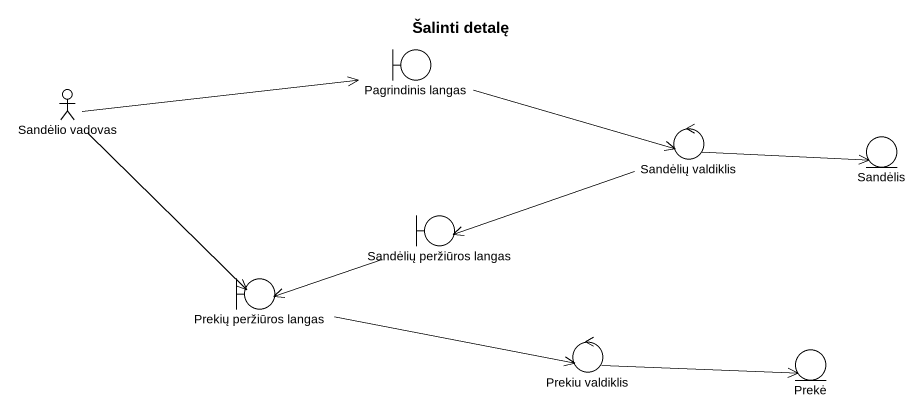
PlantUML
@startuml
title Šalinti detalę
boundary "Pagrindinis langas" as Pagrindinis_langas
actor "Sandėlio vadovas" as Sandėlio_vadovas
control "Sandėlių valdiklis" as Sandėlių_valdiklis
entity Sandėlis
boundary "Sandėlių peržiūros langas" as Sandėlių_peržiūros_langas
boundary "Prekių peržiūros langas" as Prekių_peržiūros_langas
control "Prekiu valdiklis" as Prekiu_valdiklis
entity Prekė
Pagrindinis_langas -right-> Sandėlių_valdiklis
Sandėlio_vadovas -right-> Pagrindinis_langas
Sandėlio_vadovas --> Prekių_peržiūros_langas
Sandėlių_valdiklis -right-> Sandėlis
Sandėlių_valdiklis -left-> Sandėlių_peržiūros_langas
Sandėlių_peržiūros_langas -left-> Prekių_peržiūros_langas
Prekių_peržiūros_langas -right-> Prekiu_valdiklis
Prekiu_valdiklis -right-> Prekė
@enduml
